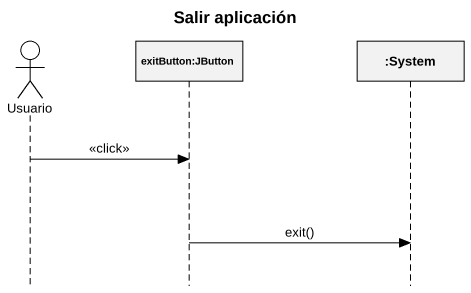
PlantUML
@startuml
title Salir aplicación
hide footbox
actor Usuario
participant "exitButton:JButton" as exitButton_JButton
participant ":System" as System

Usuario -> exitButton_JButton : <<click>>
exitButton_JButton -> System : exit()
@enduml
